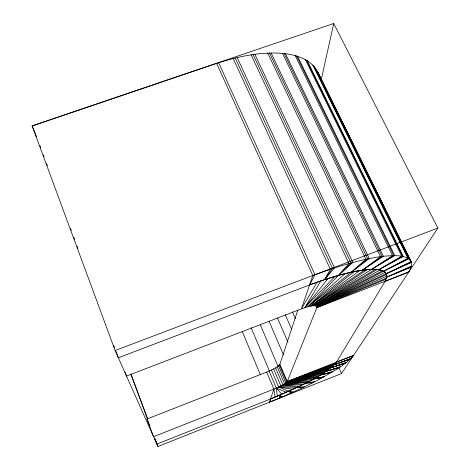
<?xml version="1.0" encoding="UTF-8"?>
<svg xmlns="http://www.w3.org/2000/svg" width="470" height="470" viewBox="0 0 470 470"><rect width="100%" height="100%" fill="white"/><g stroke="black" fill="none" stroke-linecap="round" stroke-linejoin="round"><path stroke-width="0.7" d="M297.839 310.012L279.891 364.321C276.607 368.31 271.266 369.943 266.707 372.064L146.987 419.017L153.561 436.706L273.892 389.125C278.487 386.998 283.757 385.365 287.252 381.552L316.845 307.597L408.606 272.283L411.332 266.654L411.35 261.99L318.102 72.727C312.086 59.79 297.257 55.154 284.133 53.48C261.197 51.494 238.343 56.359 216.623 63.391L32.172 125.989M279.621 398.02L279.638 395.258C299.296 385.858 321.204 378.103 336.549 362.076L385.083 281.336L386.822 277.094L386.434 273.64L383.814 271.108C373.35 267.248 361.965 270.338 351.384 272.095C337.143 275.338 323.248 279.867 309.577 284.973L118.364 357.776L116.072 351.578M385.811 279.286L316.845 307.597L316.933 306.675L316.351 306.035C311.263 304.913 306.158 307.404 301.382 308.896L126.518 376.059L125.002 371.976M321.286 79.401L333.729 23.5L32.124 125.854L115.127 350.526L157.926 446.5L341.549 373.556L437.876 228.079L333.729 23.5M266.707 372.064L273.892 389.125L269.404 402.214C287.84 394.823 305.952 386.599 323.384 377.069C333.994 370.73 345.568 364.978 353.616 355.332L287.252 381.552L279.891 364.321M216.623 63.391L312.814 275.526L301.382 308.896L317.015 282.358M218.667 62.792L314.976 274.756L309.577 284.973C325.98 278.916 342.683 273.522 359.932 270.456C368.333 269.757 377.757 267.483 385.406 272.253L386.928 276.149L385.083 281.336L408.9 271.678M237.174 57.563L334.534 267.918L324.494 279.644L330.357 269.298L233.185 58.544M334.969 276.489L304.801 307.674L320.722 281.06M324.494 279.644L332.502 268.534C348.722 263.347 365.178 258.747 382.075 256.373C390.864 255.721 400.293 254.37 408.489 258.471L411.35 261.99L386.434 273.64L411.044 261.614L317.62 71.975M304.801 307.674L328.107 278.463M154.618 438.075L156.863 444.103L270.503 399.007C293.327 388.725 318.578 380.136 336.549 362.076L353.287 355.714M254.852 54.285L352.835 262.466L338.57 275.308L348.981 263.529L251.097 54.831M351.113 272.306L307.997 306.716L338.377 275.508M338.57 275.308L350.99 262.918L253.03 54.45M307.997 306.716L345.162 273.558M271.125 53.022L369.273 258.565L351.384 272.095L365.872 259.276L267.724 53.128M351.384 272.095L367.681 258.835L269.504 52.963M364.726 269.968L310.858 306.052L354.069 271.689M285.507 53.745L383.379 256.279L362.552 270.062L380.524 256.638L282.552 53.421M310.858 306.052L359.932 270.456M362.552 270.062L382.075 256.373L284.133 53.48M375.26 269.504L313.261 305.712L367.099 269.727M313.261 305.712L393.807 255.533L296.529 55.895M307.21 60.683L403.295 256.514L378.926 269.615L401.697 256.191L305.341 59.602M382.398 270.843L315.112 305.712L376.975 269.633M378.926 269.615L402.643 256.273L306.411 60.054M315.112 305.712L380.359 269.886M314.119 66.523L408.806 258.864L383.814 271.108L407.86 258.236L312.844 65.13M386.023 273.828L316.351 306.035L383.408 271.313M383.814 271.108L408.489 258.471L313.619 65.741M316.351 306.035L385.406 272.253M386.181 278.252L316.933 306.675L386.328 274.609L385.7 273.305M386.434 273.64L411.344 262.513L401.621 242.767M411.027 267.283L386.822 277.094L411.332 266.155M316.933 306.675L386.928 276.149M386.822 277.094L411.332 266.654M282.118 396.962L279.638 395.258L270.503 399.007L270.661 401.697M350.121 359.221L334.399 364.708L350.961 358.404M115.127 350.526L437.876 228.079M287.252 381.552L335.374 363.433M334.793 364.109L286.8 382.18L279.462 364.996M334.399 364.708L350.638 358.78M333.641 365.443L286.8 382.18L331.62 367.076M312.814 275.526L332.502 268.534L235.212 57.951M345.256 363.275L330.874 367.804L346.455 362.352M330.622 367.887L285.889 382.974L278.581 365.825M330.874 367.804L345.949 362.781M328.636 369.496L285.889 382.974L325.869 371.341M338.876 367.769L326.098 371.277L340.392 366.759M326.098 371.277L339.716 367.24M324.5 372.258L284.562 383.89L277.282 366.782M331.162 372.593L320.205 375.042L332.948 371.517M321.774 374.079L284.562 383.89L318.384 376.059M320.205 375.042L332.131 372.04M316.704 377.046L282.875 384.906L275.614 367.822M324.329 376.523L313.349 379.008L322.314 377.639M323.384 377.069L282.875 384.906L309.466 381.07M312.527 382.803L305.7 383.103L314.73 381.669M307.533 382.092L280.884 385.976L273.646 368.909M305.7 383.103L313.678 382.233M303.679 384.131L280.884 385.976L299.431 386.199M302.016 387.985L297.416 387.227L304.36 386.857M297.31 387.227L278.669 387.063L271.449 370.007M297.416 387.227L303.221 387.421M290.977 393.09L288.668 391.304L293.415 391.986M293.086 389.278L278.669 387.063L288.615 391.287M288.668 391.304L292.217 392.544M286.377 392.286L276.307 388.126L269.11 371.071M281.912 394.289L276.307 388.126L277.353 396.175M279.638 395.258L280.878 397.503M320.575 78.226L318.102 72.727M322.191 81.516L335.163 107.842M335.809 109.158L338.406 114.421M340.022 117.717L349.751 137.457M350.397 138.779L352.994 144.043M354.615 147.333L367.581 173.659M368.227 174.975L370.824 180.239M371.47 181.555L382.169 203.275M382.815 204.591L385.412 209.861M387.033 213.151L399.999 239.477M297.627 56.353L394.788 255.615L371.799 269.245L392.544 255.627L295.189 55.63M315.946 305.6L316.845 307.597M338.852 367.528L341.549 373.556M292.428 311.892L295.383 318.613M146.987 419.017L149.789 425.432M285.196 314.559L291.647 329.329M277.447 317.92L287.934 342.113M269.04 321.221L283.516 354.897M260.292 324.705L278.064 366.418M251.08 327.619L269.645 371.582M242.291 331.579L260.351 374.731M32.124 125.854L36.554 136.735M131.159 374.537L147.739 419.105M155.124 438.962L157.926 446.5M130.807 374.061L147.41 418.694M39.979 145.741L40.743 147.803M43.293 154.689L44.051 156.757M46.6 163.636L47.364 165.704M70.518 228.35L71.281 230.417M73.825 237.297L74.589 239.365M77.133 246.251L77.897 248.313M113.781 345.38L114.562 347.506M273.892 389.125L275.067 397.121"/></g></svg>
